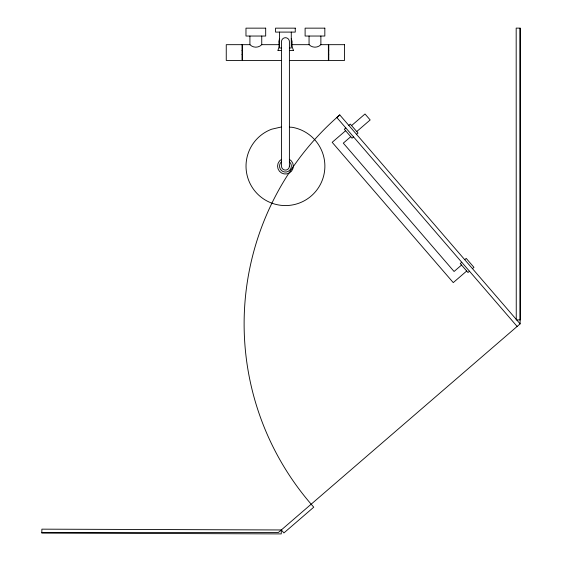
<?xml version="1.0" encoding="UTF-8"?>
<svg xmlns="http://www.w3.org/2000/svg" width="562" height="562" viewBox="0 0 562 562"><rect width="100%" height="100%" fill="white"/><g stroke="black" fill="none" stroke-linecap="round" stroke-linejoin="round"><path stroke-width="0.84" d="M281.33 529.959L281.253 533.9L41.806 533.099L41.883 529.158L281.33 529.959L283.908 532.945L313.751 507.184L311.179 504.198A275.998 275.998 0 0 1 339.785 114.929L336.8 117.5L517.131 326.438M279.518 38.743L278.808 41.644L279.117 44.763A14.092 14.092 0 0 1 278.092 49.877L277.804 50.517L281.506 50.517M279.11 44.672L261.744 44.672C258.499 48.016 253.16 48.016 249.914 44.672L249.914 36.038M320.881 36.038L320.881 44.672C317.635 48.016 312.303 48.016 309.058 44.672L291.98 44.672M345.82 127.946L344.323 129.239L352.051 138.189L353.547 136.903M348.805 125.375L350.295 124.083L358.022 133.039L356.533 134.325M345.616 130.728L332.184 142.319L453.26 282.609L466.692 271.017M351.58 125.579L365.012 113.988L370.168 119.952L356.737 131.55M350.765 136.699L343.305 143.141L454.075 271.488L461.543 265.046M461.746 262.264L460.25 263.557L467.977 272.507L469.474 271.221M464.732 259.693L466.221 258.401L473.949 267.357L472.459 268.643M520.117 28.149L520.194 319.926L516.253 319.869L516.176 28.1L520.117 28.149L520.117 323.867L278.45 532.439L41.883 532.439M281.506 161.779L281.267 161.961A5.915 5.915 0 0 0 281.267 170.328A5.915 5.915 0 0 0 289.634 170.328A5.915 5.915 0 0 0 289.634 161.961L289.395 161.779M281.506 126.942L271.678 129.204A39.431 39.431 0 0 0 255.443 191.726A39.431 39.431 0 0 0 319.75 185.593A39.431 39.431 0 0 0 291.994 127.265L289.395 127.174M249.914 44.672L242.419 44.672L242.419 60.443L281.506 60.443M320.881 44.672L328.377 44.672L328.377 60.443L289.395 60.443M281.506 47.995L279.518 47.995L279.518 32.097M289.395 47.995L291.278 47.995L291.278 32.097M242.025 50.587L242.419 50.587M289.395 50.517L293.631 50.517L293.329 49.941A14.528 14.528 0 0 1 291.987 44.827L292.1 41.644L291.278 38.504M328.377 50.587L328.77 50.587M242.025 54.528L242.419 54.528M328.377 54.528L328.77 54.528M339.785 114.929L520.117 323.867M309.058 36.038L309.058 44.672M261.744 36.038L261.744 44.672M289.395 159.32A7.889 7.889 0 0 1 291.488 171.213A7.889 7.889 0 0 1 279.405 171.213A7.889 7.889 0 0 1 281.506 159.32M265.685 28.149L245.973 28.149L245.973 36.038L265.685 36.038L265.685 28.149M295.254 28.149L275.542 28.149L275.542 32.097L295.254 32.097L295.254 28.149M324.829 28.149L305.11 28.149L305.11 36.038L324.829 36.038L324.829 28.149M242.025 44.672L226.254 44.672L226.254 60.443L242.025 60.443L242.025 44.672M344.541 44.672L328.77 44.672L328.77 60.443L344.541 60.443L344.541 44.672M289.395 166.148L289.395 41.644A3.941 3.941 0 0 0 285.447 37.703A3.941 3.941 0 0 0 281.506 41.644L281.506 166.148A3.941 3.941 0 0 0 285.447 170.089A3.941 3.941 0 0 0 289.395 166.148"/></g></svg>
